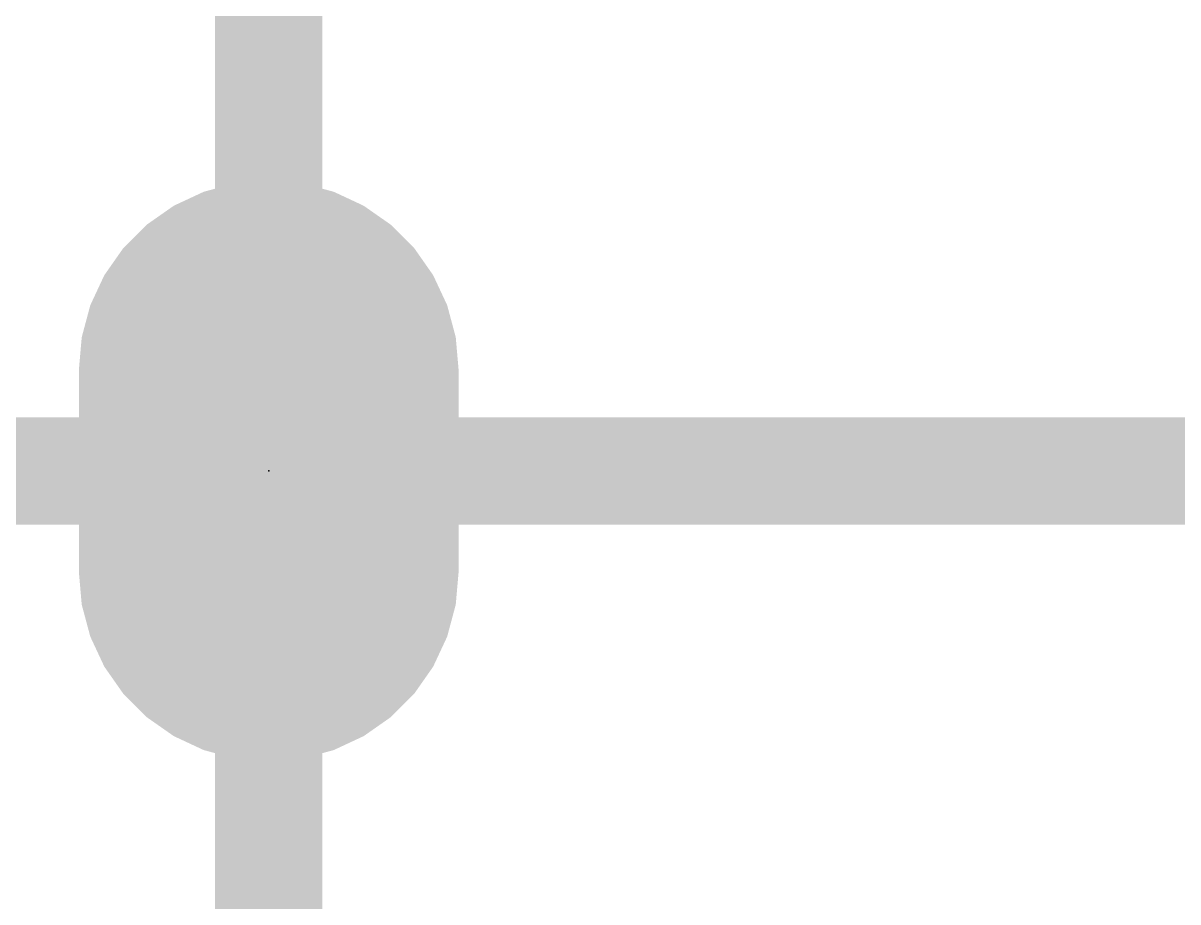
# Model space of a CAD drawing. Extents: x 1 to 105, y 18 to 66.
# Drawn here: x 18.49 to 27.09, y 31.08 to 37.62 of the extents above; entities that cross this region are included whole.
import ezdxf

# ---------------------------------------------------------------- set-up
doc = ezdxf.new("R2010")
doc.units = 0
for name, color, linetype in [('17', 122, 'CONTINUOUS'), ('2', 41, 'CONTINUOUS'), ('23', 53, 'CONTINUOUS'), ('29', 251, 'CONTINUOUS'), ('30', 251, 'CONTINUOUS'), ('4', 41, 'CONTINUOUS'), ('44', 251, 'CONTINUOUS'), ('5', 83, 'CONTINUOUS')]:
    doc.layers.add(name, color=color, linetype=linetype)

# ---------------------------------------------------------------- blocks, each defined once
blk = doc.blocks.new('RECT')
blk.add_solid([(-0.5, -0.5), (0.5, -0.5), (-0.5, 0.5), (0.5, 0.5)])
blk = doc.blocks.new('ROUNDP')
at = {"const_width": 0.5}
blk.add_lwpolyline([(0, -0.25, 1), (0, 0.25, 1), (0, -0.25)], format="xyb", dxfattribs=at)

msp = doc.modelspace()

# ---------------------------------------------------------------- linework, layer by layer
at = {"layer": '2', "const_width": 0.127}
for points in [[(20.32, 36.39), (20.0856, 36.3695)], [(20.5544, 36.3695), (20.32, 36.39)], [(19.8583, 36.3086), (19.645, 36.2091)], [(20.0856, 36.3695), (19.8583, 36.3086)], [(19.9083, 36.322), (20.7317, 36.322)], [(20.7817, 36.3086), (20.5544, 36.3695)], [(20.995, 36.2091), (20.7817, 36.3086)], [(19.645, 36.2091), (19.4522, 36.0742)], [(19.6248, 36.195), (21.0152, 36.195)], [(21.1878, 36.0742), (20.995, 36.2091)], [(19.4522, 36.0742), (19.2858, 35.9078)], [(19.4461, 36.068), (21.1939, 36.068)], [(21.3542, 35.9078), (21.1878, 36.0742)], [(19.2858, 35.9078), (19.1509, 35.715)], [(19.3191, 35.941), (21.3209, 35.941)], [(21.4891, 35.715), (21.3542, 35.9078)], [(19.2202, 35.814), (21.4198, 35.814)], [(19.1509, 35.715), (19.0514, 35.5017)], [(21.5886, 35.5017), (21.4891, 35.715)], [(19.1378, 35.687), (21.5022, 35.687)], [(19.0786, 35.56), (21.5614, 35.56)], [(19.0514, 35.5017), (18.9905, 35.2744)], [(21.6495, 35.2744), (21.5886, 35.5017)], [(19.033, 35.433), (21.607, 35.433)], [(18.9905, 35.2744), (18.97, 35.04)], [(18.999, 35.306), (21.641, 35.306)], [(21.67, 35.04), (21.6495, 35.2744)], [(18.9822, 35.179), (21.6578, 35.179)], [(18.97, 35.04), (18.97, 33.54)], [(18.9711, 35.052), (21.669, 35.052)], [(21.67, 33.54), (21.67, 35.04)], [(18.97, 34.925), (21.67, 34.925)], [(18.97, 34.798), (21.67, 34.798)], [(18.97, 34.671), (21.67, 34.671)], [(18.97, 34.544), (21.67, 34.544)], [(18.97, 34.417), (21.67, 34.417)], [(18.97, 34.29), (21.67, 34.29)], [(18.97, 34.163), (21.67, 34.163)], [(18.97, 34.036), (21.67, 34.036)], [(18.97, 33.909), (21.67, 33.909)], [(18.97, 33.782), (21.67, 33.782)], [(18.97, 33.655), (21.67, 33.655)], [(18.97, 33.54), (18.9905, 33.3056)], [(18.9711, 33.528), (21.669, 33.528)], [(21.6495, 33.3056), (21.67, 33.54)], [(18.9822, 33.401), (21.6578, 33.401)], [(18.9905, 33.3056), (19.0514, 33.0783)], [(21.5886, 33.0783), (21.6495, 33.3056)], [(18.999, 33.274), (21.641, 33.274)], [(19.033, 33.147), (21.607, 33.147)], [(19.0514, 33.0783), (19.1509, 32.865)], [(21.4891, 32.865), (21.5886, 33.0783)], [(19.0786, 33.02), (21.5614, 33.02)], [(19.1378, 32.893), (21.5022, 32.893)], [(19.1509, 32.865), (19.2858, 32.6722)], [(21.3542, 32.6722), (21.4891, 32.865)], [(19.2202, 32.766), (21.4198, 32.766)], [(19.2858, 32.6722), (19.4522, 32.5058)], [(19.3191, 32.639), (21.3209, 32.639)], [(21.1878, 32.5058), (21.3542, 32.6722)], [(19.4461, 32.512), (21.1939, 32.512)], [(19.4522, 32.5058), (19.645, 32.3709)], [(20.995, 32.3709), (21.1878, 32.5058)], [(19.6248, 32.385), (21.0152, 32.385)], [(19.645, 32.3709), (19.8583, 32.2714)], [(20.7817, 32.2714), (20.995, 32.3709)], [(19.8583, 32.2714), (20.0856, 32.2105)], [(20.5544, 32.2105), (20.7817, 32.2714)], [(19.9083, 32.258), (20.7317, 32.258)], [(20.0856, 32.2105), (20.32, 32.19)], [(20.32, 32.19), (20.5544, 32.2105)]]:
    msp.add_lwpolyline(points, dxfattribs=at)
at = {"layer": '2', "const_width": 0.0635}
for points in [[(20.3228, 36.4216, 1), (20.3172, 36.3584)], [(20.3228, 36.3584, 1), (20.3172, 36.4216)], [(19.8501, 36.3393, 1), (19.8665, 36.2779)], [(19.8717, 36.2798, 1), (19.8449, 36.3374)], [(19.9083, 36.3538, 1), (19.9083, 36.2903)], [(20.0828, 36.4011, 1), (20.0883, 36.3379)], [(20.0938, 36.3388, 1), (20.0774, 36.4002)], [(20.5626, 36.4002, 1), (20.5462, 36.3388)], [(20.5517, 36.3379, 1), (20.5572, 36.4011)], [(20.7317, 36.2903, 1), (20.7317, 36.3538)], [(20.7951, 36.3374, 1), (20.7683, 36.2798)], [(20.7735, 36.2779, 1), (20.7899, 36.3393)], [(19.6248, 36.2268, 1), (19.6248, 36.1632)], [(19.6316, 36.2379, 1), (19.6584, 36.1804)], [(19.6632, 36.1831, 1), (19.6268, 36.2351)], [(21.0132, 36.2351, 1), (20.9768, 36.1831)], [(20.9816, 36.1804, 1), (21.0084, 36.2379)], [(21.0152, 36.1632, 1), (21.0152, 36.2268)], [(19.4461, 36.0998, 1), (19.4461, 36.0363)], [(19.434, 36.1002, 1), (19.4705, 36.0482)], [(19.4747, 36.0517, 1), (19.4298, 36.0966)], [(21.2102, 36.0966, 1), (21.1653, 36.0517)], [(21.1696, 36.0482, 1), (21.206, 36.1002)], [(21.1939, 36.0363, 1), (21.1939, 36.0998)], [(19.2634, 35.9302, 1), (19.3083, 35.8853)], [(19.3119, 35.8896, 1), (19.2598, 35.926)], [(19.3191, 35.9728, 1), (19.3191, 35.9093)], [(21.3209, 35.9093, 1), (21.3209, 35.9728)], [(21.3802, 35.926, 1), (21.3282, 35.8896)], [(21.3317, 35.8853, 1), (21.3766, 35.9302)], [(19.2202, 35.8458, 1), (19.2202, 35.7822)], [(21.4198, 35.7822, 1), (21.4198, 35.8458)], [(19.1796, 35.7016, 1), (19.1221, 35.7284)], [(21.5179, 35.7284, 1), (21.4604, 35.7016)], [(19.1378, 35.7188, 1), (19.1378, 35.6553)], [(19.1249, 35.7332, 1), (19.1769, 35.6968)], [(21.4631, 35.6968, 1), (21.5151, 35.7332)], [(21.5022, 35.6553, 1), (21.5022, 35.7188)], [(19.0786, 35.5918, 1), (19.0786, 35.5282)], [(21.5614, 35.5282, 1), (21.5614, 35.5918)], [(19.0226, 35.5151, 1), (19.0802, 35.4883)], [(19.0821, 35.4935, 1), (19.0208, 35.5099)], [(21.6193, 35.5099, 1), (21.5579, 35.4935)], [(21.5598, 35.4883, 1), (21.6174, 35.5151)], [(19.033, 35.4648, 1), (19.033, 35.4012)], [(21.607, 35.4012, 1), (21.607, 35.4648)], [(19.0221, 35.2717, 1), (18.9589, 35.2772)], [(18.999, 35.3378, 1), (18.999, 35.2743)], [(21.6811, 35.2772, 1), (21.6179, 35.2717)], [(21.641, 35.2743, 1), (21.641, 35.3378)], [(18.9598, 35.2826, 1), (19.0212, 35.2662)], [(21.6188, 35.2662, 1), (21.6802, 35.2826)], [(18.9822, 35.2108, 1), (18.9822, 35.1472)], [(21.6578, 35.1472, 1), (21.6578, 35.2108)], [(19.0018, 35.04, 1), (18.9383, 35.04)], [(18.9711, 35.0838, 1), (18.9711, 35.0202)], [(21.7018, 35.04, 1), (21.6383, 35.04)], [(21.669, 35.0202, 1), (21.669, 35.0838)], [(18.9384, 35.0428, 1), (19.0016, 35.0372)], [(21.6384, 35.0372, 1), (21.7016, 35.0428)], [(18.97, 34.9568, 1), (18.97, 34.8933)], [(21.67, 34.8933, 1), (21.67, 34.9568)], [(18.97, 34.8298, 1), (18.97, 34.7662)], [(21.67, 34.7662, 1), (21.67, 34.8298)], [(18.97, 34.7028, 1), (18.97, 34.6392)], [(21.67, 34.6392, 1), (21.67, 34.7028)], [(18.97, 34.5758, 1), (18.97, 34.5123)], [(21.67, 34.5123, 1), (21.67, 34.5758)], [(18.97, 34.4488, 1), (18.97, 34.3852)], [(21.67, 34.3852, 1), (21.67, 34.4488)], [(18.97, 34.3218, 1), (18.97, 34.2582)], [(21.67, 34.2582, 1), (21.67, 34.3218)], [(18.97, 34.1948, 1), (18.97, 34.1313)], [(21.67, 34.1313, 1), (21.67, 34.1948)], [(18.97, 34.0678, 1), (18.97, 34.0042)], [(21.67, 34.0042, 1), (21.67, 34.0678)], [(18.97, 33.9408, 1), (18.97, 33.8772)], [(21.67, 33.8772, 1), (21.67, 33.9408)], [(18.97, 33.8138, 1), (18.97, 33.7503)], [(21.67, 33.7503, 1), (21.67, 33.8138)], [(18.97, 33.6868, 1), (18.97, 33.6232)], [(21.67, 33.6232, 1), (21.67, 33.6868)], [(19.0016, 33.5428, 1), (18.9384, 33.5372)], [(18.9383, 33.54, 1), (19.0018, 33.54)], [(18.9711, 33.5598, 1), (18.9711, 33.4962)], [(21.6383, 33.54, 1), (21.7018, 33.54)], [(21.7016, 33.5372, 1), (21.6384, 33.5428)], [(21.669, 33.4962, 1), (21.669, 33.5598)], [(18.9822, 33.4328, 1), (18.9822, 33.3693)], [(21.6578, 33.3693, 1), (21.6578, 33.4328)], [(19.0212, 33.3138, 1), (18.9598, 33.2974)], [(21.6802, 33.2974, 1), (21.6188, 33.3138)], [(18.9589, 33.3028, 1), (19.0221, 33.3083)], [(18.999, 33.3058, 1), (18.999, 33.2422)], [(21.6179, 33.3083, 1), (21.6811, 33.3028)], [(21.641, 33.2422, 1), (21.641, 33.3058)], [(19.033, 33.1788, 1), (19.033, 33.1152)], [(21.607, 33.1152, 1), (21.607, 33.1788)], [(19.0802, 33.0917, 1), (19.0226, 33.0649)], [(19.0208, 33.0701, 1), (19.0821, 33.0865)], [(21.5579, 33.0865, 1), (21.6193, 33.0701)], [(21.6174, 33.0649, 1), (21.5598, 33.0917)], [(19.0786, 33.0518, 1), (19.0786, 32.9883)], [(21.5614, 32.9883, 1), (21.5614, 33.0518)], [(19.1378, 32.9248, 1), (19.1378, 32.8612)], [(19.1769, 32.8832, 1), (19.1249, 32.8468)], [(21.5151, 32.8468, 1), (21.4631, 32.8832)], [(21.5022, 32.8612, 1), (21.5022, 32.9248)], [(19.1221, 32.8516, 1), (19.1796, 32.8784)], [(21.4604, 32.8784, 1), (21.5179, 32.8516)], [(19.2202, 32.7978, 1), (19.2202, 32.7342)], [(21.4198, 32.7342, 1), (21.4198, 32.7978)], [(19.3083, 32.6947, 1), (19.2634, 32.6498)], [(19.2598, 32.654, 1), (19.3119, 32.6904)], [(19.3191, 32.6708, 1), (19.3191, 32.6073)], [(21.3209, 32.6073, 1), (21.3209, 32.6708)], [(21.3282, 32.6904, 1), (21.3802, 32.654)], [(21.3766, 32.6498, 1), (21.3317, 32.6947)], [(19.4461, 32.5438, 1), (19.4461, 32.4802)], [(19.4705, 32.5318, 1), (19.434, 32.4798)], [(19.4298, 32.4834, 1), (19.4747, 32.5283)], [(21.1653, 32.5283, 1), (21.2102, 32.4834)], [(21.206, 32.4798, 1), (21.1696, 32.5318)], [(21.1939, 32.4802, 1), (21.1939, 32.5438)], [(19.6248, 32.4168, 1), (19.6248, 32.3532)], [(19.6584, 32.3996, 1), (19.6316, 32.3421)], [(19.6268, 32.3449, 1), (19.6632, 32.3969)], [(20.9768, 32.3969, 1), (21.0132, 32.3449)], [(21.0084, 32.3421, 1), (20.9816, 32.3996)], [(21.0152, 32.3532, 1), (21.0152, 32.4168)], [(19.8665, 32.3021, 1), (19.8501, 32.2407)], [(19.8449, 32.2426, 1), (19.8717, 32.3002)], [(20.7683, 32.3002, 1), (20.7951, 32.2426)], [(20.7899, 32.2407, 1), (20.7735, 32.3021)], [(19.9083, 32.2898, 1), (19.9083, 32.2263)], [(20.0883, 32.2421, 1), (20.0828, 32.1789)], [(20.0774, 32.1798, 1), (20.0938, 32.2412)], [(20.3172, 32.2216, 1), (20.3228, 32.1584)], [(20.3172, 32.1584, 1), (20.3228, 32.2216)], [(20.5462, 32.2412, 1), (20.5626, 32.1798)], [(20.5572, 32.1789, 1), (20.5517, 32.2421)], [(20.7317, 32.2263, 1), (20.7317, 32.2898)]]:
    msp.add_lwpolyline(points, format="xyb", dxfattribs=at)
at = {"layer": '23'}
msp.add_point((20.32, 34.29), dxfattribs=at)
at = {"layer": '4'}
for points, const_width in [([(20.32, 39.16), (20.32, 37.04)], 0.8), ([(20.2093, 36.0849), (19.9916, 36.0442)], 0.127), ([(20.119, 36.068), (20.5211, 36.068)], 0.127), ([(20.4307, 36.0849), (20.2093, 36.0849)], 0.127), ([(20.6484, 36.0442), (20.4307, 36.0849)], 0.127), ([(19.7851, 35.9642), (19.5968, 35.8476)], 0.127), ([(19.9916, 36.0442), (19.7851, 35.9642)], 0.127), ([(20.8549, 35.9642), (20.6484, 36.0442)], 0.127), ([(21.0432, 35.8476), (20.8549, 35.9642)], 0.127), ([(19.7476, 35.941), (20.8924, 35.941)], 0.127), ([(19.5968, 35.8476), (19.4332, 35.6984)], 0.127), ([(19.56, 35.814), (21.08, 35.814)], 0.127), ([(21.2068, 35.6984), (21.0432, 35.8476)], 0.127), ([(19.4332, 35.6984), (19.2997, 35.5217)], 0.127), ([(19.4246, 35.687), (21.2155, 35.687)], 0.127), ([(21.3403, 35.5217), (21.2068, 35.6984)], 0.127), ([(19.3287, 35.56), (21.3114, 35.56)], 0.127), ([(19.2997, 35.5217), (19.201, 35.3235)], 0.127), ([(21.439, 35.3235), (21.3403, 35.5217)], 0.127), ([(19.2556, 35.433), (21.3844, 35.433)], 0.127), ([(19.201, 35.3235), (19.1404, 35.1105)], 0.127), ([(19.1961, 35.306), (21.4439, 35.306)], 0.127), ([(21.4996, 35.1105), (21.439, 35.3235)], 0.127), ([(19.1404, 35.1105), (19.12, 34.89)], 0.127), ([(19.1599, 35.179), (21.4801, 35.179)], 0.127), ([(21.52, 34.89), (21.4996, 35.1105)], 0.127), ([(19.135, 35.052), (21.505, 35.052)], 0.127), ([(19.12, 34.89), (21.52, 34.89)], 0.127), ([(19.1232, 34.925), (21.5168, 34.925)], 0.127), ([(19.1404, 33.4695), (19.12, 33.69)], 0.127), ([(19.12, 33.69), (21.52, 33.69)], 0.127), ([(19.1232, 33.655), (21.5168, 33.655)], 0.127), ([(21.52, 33.69), (21.4996, 33.4695)], 0.127), ([(19.135, 33.528), (21.505, 33.528)], 0.127), ([(19.201, 33.2565), (19.1404, 33.4695)], 0.127), ([(21.4996, 33.4695), (21.439, 33.2565)], 0.127), ([(19.1599, 33.401), (21.4801, 33.401)], 0.127), ([(19.1961, 33.274), (21.444, 33.274)], 0.127), ([(19.2997, 33.0583), (19.201, 33.2565)], 0.127), ([(21.439, 33.2565), (21.3403, 33.0583)], 0.127), ([(19.2556, 33.147), (21.3844, 33.147)], 0.127), ([(19.4332, 32.8816), (19.2997, 33.0583)], 0.127), ([(21.3403, 33.0583), (21.2068, 32.8816)], 0.127), ([(19.3287, 33.02), (21.3114, 33.02)], 0.127), ([(19.4246, 32.893), (21.2155, 32.893)], 0.127), ([(19.5968, 32.7324), (19.4332, 32.8816)], 0.127), ([(21.2068, 32.8816), (21.0432, 32.7324)], 0.127), ([(19.56, 32.766), (21.08, 32.766)], 0.127), ([(19.7851, 32.6158), (19.5968, 32.7324)], 0.127), ([(21.0432, 32.7324), (20.8549, 32.6158)], 0.127), ([(19.7477, 32.639), (20.8924, 32.639)], 0.127), ([(19.9916, 32.5358), (19.7851, 32.6158)], 0.127), ([(20.8549, 32.6158), (20.6484, 32.5358)], 0.127), ([(20.2093, 32.4951), (19.9916, 32.5358)], 0.127), ([(20.6484, 32.5358), (20.4307, 32.4951)], 0.127), ([(20.119, 32.512), (20.521, 32.512)], 0.127), ([(20.4307, 32.4951), (20.2093, 32.4951)], 0.127), ([(20.32, 31.54), (20.32, 25.4)], 0.8)]:
    msp.add_lwpolyline(points, dxfattribs=dict(at, const_width=const_width))
for points, const_width in [([(20.12, 37.04, 1), (20.52, 37.04)], 0.4), ([(20.119, 36.0998, 1), (20.119, 36.0363)], 0.0635), ([(20.2093, 36.1166, 1), (20.2093, 36.0531)], 0.0635), ([(20.2151, 36.0537, 1), (20.2034, 36.1161)], 0.0635), ([(20.4366, 36.1161, 1), (20.4249, 36.0537)], 0.0635), ([(20.4307, 36.0531, 1), (20.4307, 36.1166)], 0.0635), ([(20.5211, 36.0363, 1), (20.5211, 36.0998)], 0.0635), ([(19.7736, 35.9938, 1), (19.7966, 35.9346)], 0.0635), ([(19.8018, 35.9372, 1), (19.7684, 35.9912)], 0.0635), ([(19.9858, 36.0754, 1), (19.9974, 36.013)], 0.0635), ([(20.0031, 36.0146, 1), (19.9801, 36.0738)], 0.0635), ([(20.6599, 36.0738, 1), (20.6369, 36.0146)], 0.0635), ([(20.6426, 36.013, 1), (20.6542, 36.0754)], 0.0635), ([(20.8716, 35.9912, 1), (20.8382, 35.9372)], 0.0635), ([(20.8434, 35.9346, 1), (20.8664, 35.9938)], 0.0635), ([(19.7476, 35.9728, 1), (19.7476, 35.9093)], 0.0635), ([(20.8924, 35.9093, 1), (20.8924, 35.9728)], 0.0635), ([(19.56, 35.8458, 1), (19.56, 35.7822)], 0.0635), ([(19.5801, 35.8746, 1), (19.6136, 35.8206)], 0.0635), ([(19.6182, 35.8242, 1), (19.5755, 35.8711)], 0.0635), ([(21.0646, 35.8711, 1), (21.0218, 35.8242)], 0.0635), ([(21.0265, 35.8206, 1), (21.0599, 35.8746)], 0.0635), ([(21.08, 35.7822, 1), (21.08, 35.8458)], 0.0635), ([(19.4246, 35.7188, 1), (19.4246, 35.6553)], 0.0635), ([(19.4118, 35.7219, 1), (19.4546, 35.675)], 0.0635), ([(19.4585, 35.6793, 1), (19.4079, 35.7176)], 0.0635), ([(21.2321, 35.7176, 1), (21.1815, 35.6793)], 0.0635), ([(21.1854, 35.675, 1), (21.2282, 35.7219)], 0.0635), ([(21.2155, 35.6553, 1), (21.2155, 35.7188)], 0.0635), ([(19.3287, 35.5918, 1), (19.3287, 35.5282)], 0.0635), ([(21.3114, 35.5282, 1), (21.3114, 35.5918)], 0.0635), ([(19.2744, 35.5409, 1), (19.3251, 35.5026)], 0.0635), ([(19.3282, 35.5076, 1), (19.2713, 35.5359)], 0.0635), ([(21.3687, 35.5359, 1), (21.3118, 35.5076)], 0.0635), ([(21.3149, 35.5026, 1), (21.3656, 35.5409)], 0.0635), ([(19.2556, 35.4648, 1), (19.2556, 35.4012)], 0.0635), ([(21.3844, 35.4012, 1), (21.3844, 35.4648)], 0.0635), ([(19.1961, 35.3378, 1), (19.1961, 35.2743)], 0.0635), ([(19.1726, 35.3376, 1), (19.2295, 35.3093)], 0.0635), ([(19.2316, 35.3148, 1), (19.1705, 35.3322)], 0.0635), ([(21.4695, 35.3322, 1), (21.4084, 35.3148)], 0.0635), ([(21.4105, 35.3093, 1), (21.4674, 35.3376)], 0.0635), ([(21.4439, 35.2743, 1), (21.4439, 35.3378)], 0.0635), ([(19.172, 35.1076, 1), (19.1088, 35.1134)], 0.0635), ([(19.1599, 35.2108, 1), (19.1599, 35.1472)], 0.0635), ([(21.5312, 35.1134, 1), (21.468, 35.1076)], 0.0635), ([(21.4801, 35.1472, 1), (21.4801, 35.2108)], 0.0635), ([(19.135, 35.0838, 1), (19.135, 35.0202)], 0.0635), ([(19.1099, 35.1192, 1), (19.171, 35.1018)], 0.0635), ([(21.469, 35.1018, 1), (21.5301, 35.1192)], 0.0635), ([(21.505, 35.0202, 1), (21.505, 35.0838)], 0.0635), ([(19.12, 34.9218, 1), (19.12, 34.8583)], 0.0635), ([(19.0884, 34.8929, 1), (19.1516, 34.8871)], 0.0635), ([(19.1232, 34.9568, 1), (19.1232, 34.8933)], 0.0635), ([(21.4884, 34.8871, 1), (21.5516, 34.8929)], 0.0635), ([(21.5168, 34.8933, 1), (21.5168, 34.9568)], 0.0635), ([(21.52, 34.8583, 1), (21.52, 34.9218)], 0.0635), ([(19.1516, 33.6929, 1), (19.0884, 33.6871)], 0.0635), ([(19.12, 33.7217, 1), (19.12, 33.6583)], 0.0635), ([(19.1232, 33.6868, 1), (19.1232, 33.6232)], 0.0635), ([(21.5516, 33.6871, 1), (21.4884, 33.6929)], 0.0635), ([(21.5168, 33.6232, 1), (21.5168, 33.6868)], 0.0635), ([(21.52, 33.6583, 1), (21.52, 33.7218)], 0.0635), ([(19.135, 33.5598, 1), (19.135, 33.4962)], 0.0635), ([(19.171, 33.4782, 1), (19.1099, 33.4608)], 0.0635), ([(21.5301, 33.4608, 1), (21.469, 33.4782)], 0.0635), ([(21.505, 33.4962, 1), (21.505, 33.5598)], 0.0635), ([(19.1088, 33.4666, 1), (19.172, 33.4724)], 0.0635), ([(19.1599, 33.4328, 1), (19.1599, 33.3693)], 0.0635), ([(21.468, 33.4724, 1), (21.5312, 33.4666)], 0.0635), ([(21.4801, 33.3693, 1), (21.4801, 33.4328)], 0.0635), ([(19.1961, 33.3058, 1), (19.1961, 33.2422)], 0.0635), ([(19.2295, 33.2707, 1), (19.1726, 33.2424)], 0.0635), ([(19.1705, 33.2478, 1), (19.2316, 33.2652)], 0.0635), ([(21.4084, 33.2652, 1), (21.4695, 33.2478)], 0.0635), ([(21.4674, 33.2424, 1), (21.4106, 33.2707)], 0.0635), ([(21.444, 33.2422, 1), (21.444, 33.3058)], 0.0635), ([(19.2556, 33.1788, 1), (19.2556, 33.1152)], 0.0635), ([(21.3844, 33.1152, 1), (21.3844, 33.1788)], 0.0635), ([(19.3251, 33.0774, 1), (19.2744, 33.0391)], 0.0635), ([(19.2713, 33.0441, 1), (19.3282, 33.0724)], 0.0635), ([(21.3118, 33.0724, 1), (21.3687, 33.0441)], 0.0635), ([(21.3656, 33.0392, 1), (21.3149, 33.0774)], 0.0635), ([(19.3287, 33.0518, 1), (19.3287, 32.9883)], 0.0635), ([(21.3114, 32.9883, 1), (21.3114, 33.0518)], 0.0635), ([(19.4246, 32.9248, 1), (19.4246, 32.8612)], 0.0635), ([(19.4546, 32.905, 1), (19.4118, 32.8581)], 0.0635), ([(19.4079, 32.8624, 1), (19.4585, 32.9007)], 0.0635), ([(21.1815, 32.9007, 1), (21.2322, 32.8624)], 0.0635), ([(21.2282, 32.8581, 1), (21.1854, 32.905)], 0.0635), ([(21.2155, 32.8612, 1), (21.2155, 32.9248)], 0.0635), ([(19.56, 32.7978, 1), (19.56, 32.7342)], 0.0635), ([(19.6136, 32.7594, 1), (19.5801, 32.7054)], 0.0635), ([(19.5755, 32.7089, 1), (19.6182, 32.7558)], 0.0635), ([(21.0218, 32.7558, 1), (21.0646, 32.7089)], 0.0635), ([(21.0599, 32.7054, 1), (21.0265, 32.7594)], 0.0635), ([(21.08, 32.7342, 1), (21.08, 32.7978)], 0.0635), ([(19.7477, 32.6708, 1), (19.7477, 32.6073)], 0.0635), ([(19.7966, 32.6454, 1), (19.7736, 32.5862)], 0.0635), ([(19.7684, 32.5888, 1), (19.8018, 32.6428)], 0.0635), ([(20.8382, 32.6428, 1), (20.8716, 32.5888)], 0.0635), ([(20.8664, 32.5862, 1), (20.8434, 32.6454)], 0.0635), ([(20.8924, 32.6073, 1), (20.8924, 32.6708)], 0.0635), ([(19.9974, 32.567, 1), (19.9858, 32.5046)], 0.0635), ([(19.9801, 32.5062, 1), (20.0031, 32.5654)], 0.0635), ([(20.6369, 32.5654, 1), (20.6599, 32.5062)], 0.0635), ([(20.6542, 32.5046, 1), (20.6426, 32.567)], 0.0635), ([(20.119, 32.5438, 1), (20.119, 32.4802)], 0.0635), ([(20.2093, 32.5269, 1), (20.2093, 32.4634)], 0.0635), ([(20.2034, 32.4639, 1), (20.2151, 32.5263)], 0.0635), ([(20.4249, 32.5263, 1), (20.4366, 32.4639)], 0.0635), ([(20.4307, 32.4634, 1), (20.4307, 32.5269)], 0.0635), ([(20.521, 32.4802, 1), (20.521, 32.5438)], 0.0635), ([(20.52, 31.54, 1), (20.12, 31.54)], 0.4)]:
    msp.add_lwpolyline(points, format="xyb", dxfattribs=dict(at, const_width=const_width))
at = {"layer": '44'}
for centre in [(20.32, 37.04), (20.3, 34.29), (20.32, 31.54)]:
    msp.add_circle(centre, 0, dxfattribs=at)
at = {"layer": '5'}
for points, const_width in [([(20.32, 36.39), (20.0856, 36.3695)], 0.127), ([(20.5544, 36.3695), (20.32, 36.39)], 0.127), ([(19.8583, 36.3086), (19.645, 36.2091)], 0.127), ([(20.0856, 36.3695), (19.8583, 36.3086)], 0.127), ([(19.9083, 36.322), (20.7317, 36.322)], 0.127), ([(20.7817, 36.3086), (20.5544, 36.3695)], 0.127), ([(20.995, 36.2091), (20.7817, 36.3086)], 0.127), ([(19.645, 36.2091), (19.4522, 36.0742)], 0.127), ([(19.6248, 36.195), (21.0152, 36.195)], 0.127), ([(21.1878, 36.0742), (20.995, 36.2091)], 0.127), ([(19.4522, 36.0742), (19.2858, 35.9078)], 0.127), ([(19.4461, 36.068), (21.1939, 36.068)], 0.127), ([(21.3542, 35.9078), (21.1878, 36.0742)], 0.127), ([(19.2858, 35.9078), (19.1509, 35.715)], 0.127), ([(19.3191, 35.941), (21.3209, 35.941)], 0.127), ([(21.4891, 35.715), (21.3542, 35.9078)], 0.127), ([(19.2202, 35.814), (21.4198, 35.814)], 0.127), ([(19.1509, 35.715), (19.0514, 35.5017)], 0.127), ([(21.5886, 35.5017), (21.4891, 35.715)], 0.127), ([(19.1378, 35.687), (21.5022, 35.687)], 0.127), ([(19.0786, 35.56), (21.5614, 35.56)], 0.127), ([(19.0514, 35.5017), (18.9905, 35.2744)], 0.127), ([(21.6495, 35.2744), (21.5886, 35.5017)], 0.127), ([(19.033, 35.433), (21.607, 35.433)], 0.127), ([(18.9905, 35.2744), (18.97, 35.04)], 0.127), ([(18.999, 35.306), (21.641, 35.306)], 0.127), ([(21.67, 35.04), (21.6495, 35.2744)], 0.127), ([(18.9822, 35.179), (21.6578, 35.179)], 0.127), ([(18.97, 35.04), (18.97, 33.54)], 0.127), ([(18.9711, 35.052), (21.669, 35.052)], 0.127), ([(21.67, 33.54), (21.67, 35.04)], 0.127), ([(18.97, 34.925), (21.67, 34.925)], 0.127), ([(18.97, 34.798), (21.67, 34.798)], 0.127), ([(18.97, 34.671), (21.67, 34.671)], 0.127), ([(13.97, 34.29), (20.3, 34.29)], 0.8), ([(31.73, 34.29), (20.3, 34.29)], 0.8), ([(18.97, 34.544), (21.67, 34.544)], 0.127), ([(18.97, 34.417), (21.67, 34.417)], 0.127), ([(18.97, 34.29), (21.67, 34.29)], 0.127), ([(18.97, 34.163), (21.67, 34.163)], 0.127), ([(18.97, 34.036), (21.67, 34.036)], 0.127), ([(18.97, 33.909), (21.67, 33.909)], 0.127), ([(18.97, 33.782), (21.67, 33.782)], 0.127), ([(18.97, 33.655), (21.67, 33.655)], 0.127), ([(18.97, 33.54), (18.9905, 33.3056)], 0.127), ([(18.9711, 33.528), (21.669, 33.528)], 0.127), ([(21.6495, 33.3056), (21.67, 33.54)], 0.127), ([(18.9822, 33.401), (21.6578, 33.401)], 0.127), ([(18.9905, 33.3056), (19.0514, 33.0783)], 0.127), ([(21.5886, 33.0783), (21.6495, 33.3056)], 0.127), ([(18.999, 33.274), (21.641, 33.274)], 0.127), ([(19.033, 33.147), (21.607, 33.147)], 0.127), ([(19.0514, 33.0783), (19.1509, 32.865)], 0.127), ([(21.4891, 32.865), (21.5886, 33.0783)], 0.127), ([(19.0786, 33.02), (21.5614, 33.02)], 0.127), ([(19.1378, 32.893), (21.5022, 32.893)], 0.127), ([(19.1509, 32.865), (19.2858, 32.6722)], 0.127), ([(21.3542, 32.6722), (21.4891, 32.865)], 0.127), ([(19.2202, 32.766), (21.4198, 32.766)], 0.127), ([(19.2858, 32.6722), (19.4522, 32.5058)], 0.127), ([(19.3191, 32.639), (21.3209, 32.639)], 0.127), ([(21.1878, 32.5058), (21.3542, 32.6722)], 0.127), ([(19.4461, 32.512), (21.1939, 32.512)], 0.127), ([(19.4522, 32.5058), (19.645, 32.3709)], 0.127), ([(20.995, 32.3709), (21.1878, 32.5058)], 0.127), ([(19.6248, 32.385), (21.0152, 32.385)], 0.127), ([(19.645, 32.3709), (19.8583, 32.2714)], 0.127), ([(20.7817, 32.2714), (20.995, 32.3709)], 0.127), ([(19.8583, 32.2714), (20.0856, 32.2105)], 0.127), ([(20.5544, 32.2105), (20.7817, 32.2714)], 0.127), ([(19.9083, 32.258), (20.7317, 32.258)], 0.127), ([(20.0856, 32.2105), (20.32, 32.19)], 0.127), ([(20.32, 32.19), (20.5544, 32.2105)], 0.127)]:
    msp.add_lwpolyline(points, dxfattribs=dict(at, const_width=const_width))
for points, const_width in [([(20.3228, 36.4216, 1), (20.3172, 36.3584)], 0.0635), ([(20.3228, 36.3584, 1), (20.3172, 36.4216)], 0.0635), ([(19.8501, 36.3393, 1), (19.8665, 36.2779)], 0.0635), ([(19.8717, 36.2798, 1), (19.8449, 36.3374)], 0.0635), ([(19.9083, 36.3538, 1), (19.9083, 36.2903)], 0.0635), ([(20.0828, 36.4011, 1), (20.0883, 36.3379)], 0.0635), ([(20.0938, 36.3388, 1), (20.0774, 36.4002)], 0.0635), ([(20.5626, 36.4002, 1), (20.5462, 36.3388)], 0.0635), ([(20.5517, 36.3379, 1), (20.5572, 36.4011)], 0.0635), ([(20.7317, 36.2903, 1), (20.7317, 36.3538)], 0.0635), ([(20.7951, 36.3374, 1), (20.7683, 36.2798)], 0.0635), ([(20.7735, 36.2779, 1), (20.7899, 36.3393)], 0.0635), ([(19.6248, 36.2268, 1), (19.6248, 36.1632)], 0.0635), ([(19.6316, 36.2379, 1), (19.6584, 36.1804)], 0.0635), ([(19.6632, 36.1831, 1), (19.6268, 36.2351)], 0.0635), ([(21.0132, 36.2351, 1), (20.9768, 36.1831)], 0.0635), ([(20.9816, 36.1804, 1), (21.0084, 36.2379)], 0.0635), ([(21.0152, 36.1632, 1), (21.0152, 36.2268)], 0.0635), ([(19.4461, 36.0998, 1), (19.4461, 36.0363)], 0.0635), ([(19.434, 36.1002, 1), (19.4705, 36.0482)], 0.0635), ([(19.4747, 36.0517, 1), (19.4298, 36.0966)], 0.0635), ([(21.2102, 36.0966, 1), (21.1653, 36.0517)], 0.0635), ([(21.1696, 36.0482, 1), (21.206, 36.1002)], 0.0635), ([(21.1939, 36.0363, 1), (21.1939, 36.0998)], 0.0635), ([(19.2634, 35.9302, 1), (19.3083, 35.8853)], 0.0635), ([(19.3119, 35.8896, 1), (19.2598, 35.926)], 0.0635), ([(19.3191, 35.9728, 1), (19.3191, 35.9093)], 0.0635), ([(21.3209, 35.9093, 1), (21.3209, 35.9728)], 0.0635), ([(21.3802, 35.926, 1), (21.3282, 35.8896)], 0.0635), ([(21.3317, 35.8853, 1), (21.3766, 35.9302)], 0.0635), ([(19.2202, 35.8458, 1), (19.2202, 35.7822)], 0.0635), ([(21.4198, 35.7822, 1), (21.4198, 35.8458)], 0.0635), ([(19.1796, 35.7016, 1), (19.1221, 35.7284)], 0.0635), ([(21.5179, 35.7284, 1), (21.4604, 35.7016)], 0.0635), ([(19.1378, 35.7188, 1), (19.1378, 35.6553)], 0.0635), ([(19.1249, 35.7332, 1), (19.1769, 35.6968)], 0.0635), ([(21.4631, 35.6968, 1), (21.5151, 35.7332)], 0.0635), ([(21.5022, 35.6553, 1), (21.5022, 35.7188)], 0.0635), ([(19.0786, 35.5918, 1), (19.0786, 35.5282)], 0.0635), ([(21.5614, 35.5282, 1), (21.5614, 35.5918)], 0.0635), ([(19.0226, 35.5151, 1), (19.0802, 35.4883)], 0.0635), ([(19.0821, 35.4935, 1), (19.0208, 35.5099)], 0.0635), ([(21.6193, 35.5099, 1), (21.5579, 35.4935)], 0.0635), ([(21.5598, 35.4883, 1), (21.6174, 35.5151)], 0.0635), ([(19.033, 35.4648, 1), (19.033, 35.4012)], 0.0635), ([(21.607, 35.4012, 1), (21.607, 35.4648)], 0.0635), ([(19.0221, 35.2717, 1), (18.9589, 35.2772)], 0.0635), ([(18.999, 35.3378, 1), (18.999, 35.2743)], 0.0635), ([(21.6811, 35.2772, 1), (21.6179, 35.2717)], 0.0635), ([(21.641, 35.2743, 1), (21.641, 35.3378)], 0.0635), ([(18.9598, 35.2826, 1), (19.0212, 35.2662)], 0.0635), ([(21.6188, 35.2662, 1), (21.6802, 35.2826)], 0.0635), ([(18.9822, 35.2108, 1), (18.9822, 35.1472)], 0.0635), ([(21.6578, 35.1472, 1), (21.6578, 35.2108)], 0.0635), ([(19.0018, 35.04, 1), (18.9383, 35.04)], 0.0635), ([(18.9711, 35.0838, 1), (18.9711, 35.0202)], 0.0635), ([(21.7018, 35.04, 1), (21.6383, 35.04)], 0.0635), ([(21.669, 35.0202, 1), (21.669, 35.0838)], 0.0635), ([(18.9384, 35.0428, 1), (19.0016, 35.0372)], 0.0635), ([(21.6384, 35.0372, 1), (21.7016, 35.0428)], 0.0635), ([(18.97, 34.9568, 1), (18.97, 34.8933)], 0.0635), ([(21.67, 34.8933, 1), (21.67, 34.9568)], 0.0635), ([(18.97, 34.8298, 1), (18.97, 34.7662)], 0.0635), ([(21.67, 34.7662, 1), (21.67, 34.8298)], 0.0635), ([(18.97, 34.7028, 1), (18.97, 34.6392)], 0.0635), ([(21.67, 34.6392, 1), (21.67, 34.7028)], 0.0635), ([(20.3, 34.49, 1), (20.3, 34.09)], 0.4), ([(20.3, 34.09, 1), (20.3, 34.49)], 0.4), ([(18.97, 34.5758, 1), (18.97, 34.5123)], 0.0635), ([(21.67, 34.5123, 1), (21.67, 34.5758)], 0.0635), ([(18.97, 34.4488, 1), (18.97, 34.3852)], 0.0635), ([(21.67, 34.3852, 1), (21.67, 34.4488)], 0.0635), ([(18.97, 34.3218, 1), (18.97, 34.2582)], 0.0635), ([(21.67, 34.2582, 1), (21.67, 34.3218)], 0.0635), ([(18.97, 34.1948, 1), (18.97, 34.1313)], 0.0635), ([(21.67, 34.1313, 1), (21.67, 34.1948)], 0.0635), ([(18.97, 34.0678, 1), (18.97, 34.0042)], 0.0635), ([(21.67, 34.0042, 1), (21.67, 34.0678)], 0.0635), ([(18.97, 33.9408, 1), (18.97, 33.8772)], 0.0635), ([(21.67, 33.8772, 1), (21.67, 33.9408)], 0.0635), ([(18.97, 33.8138, 1), (18.97, 33.7503)], 0.0635), ([(21.67, 33.7503, 1), (21.67, 33.8138)], 0.0635), ([(18.97, 33.6868, 1), (18.97, 33.6232)], 0.0635), ([(21.67, 33.6232, 1), (21.67, 33.6868)], 0.0635), ([(19.0016, 33.5428, 1), (18.9384, 33.5372)], 0.0635), ([(18.9383, 33.54, 1), (19.0018, 33.54)], 0.0635), ([(18.9711, 33.5598, 1), (18.9711, 33.4962)], 0.0635), ([(21.6383, 33.54, 1), (21.7018, 33.54)], 0.0635), ([(21.7016, 33.5372, 1), (21.6384, 33.5428)], 0.0635), ([(21.669, 33.4962, 1), (21.669, 33.5598)], 0.0635), ([(18.9822, 33.4328, 1), (18.9822, 33.3693)], 0.0635), ([(21.6578, 33.3693, 1), (21.6578, 33.4328)], 0.0635), ([(19.0212, 33.3138, 1), (18.9598, 33.2974)], 0.0635), ([(21.6802, 33.2974, 1), (21.6188, 33.3138)], 0.0635), ([(18.9589, 33.3028, 1), (19.0221, 33.3083)], 0.0635), ([(18.999, 33.3058, 1), (18.999, 33.2422)], 0.0635), ([(21.6179, 33.3083, 1), (21.6811, 33.3028)], 0.0635), ([(21.641, 33.2422, 1), (21.641, 33.3058)], 0.0635), ([(19.033, 33.1788, 1), (19.033, 33.1152)], 0.0635), ([(21.607, 33.1152, 1), (21.607, 33.1788)], 0.0635), ([(19.0802, 33.0917, 1), (19.0226, 33.0649)], 0.0635), ([(19.0208, 33.0701, 1), (19.0821, 33.0865)], 0.0635), ([(21.5579, 33.0865, 1), (21.6193, 33.0701)], 0.0635), ([(21.6174, 33.0649, 1), (21.5598, 33.0917)], 0.0635), ([(19.0786, 33.0518, 1), (19.0786, 32.9883)], 0.0635), ([(21.5614, 32.9883, 1), (21.5614, 33.0518)], 0.0635), ([(19.1378, 32.9248, 1), (19.1378, 32.8612)], 0.0635), ([(19.1769, 32.8832, 1), (19.1249, 32.8468)], 0.0635), ([(21.5151, 32.8468, 1), (21.4631, 32.8832)], 0.0635), ([(21.5022, 32.8612, 1), (21.5022, 32.9248)], 0.0635), ([(19.1221, 32.8516, 1), (19.1796, 32.8784)], 0.0635), ([(21.4604, 32.8784, 1), (21.5179, 32.8516)], 0.0635), ([(19.2202, 32.7978, 1), (19.2202, 32.7342)], 0.0635), ([(21.4198, 32.7342, 1), (21.4198, 32.7978)], 0.0635), ([(19.3083, 32.6947, 1), (19.2634, 32.6498)], 0.0635), ([(19.2598, 32.654, 1), (19.3119, 32.6904)], 0.0635), ([(19.3191, 32.6708, 1), (19.3191, 32.6073)], 0.0635), ([(21.3209, 32.6073, 1), (21.3209, 32.6708)], 0.0635), ([(21.3282, 32.6904, 1), (21.3802, 32.654)], 0.0635), ([(21.3766, 32.6498, 1), (21.3317, 32.6947)], 0.0635), ([(19.4461, 32.5438, 1), (19.4461, 32.4802)], 0.0635), ([(19.4705, 32.5318, 1), (19.434, 32.4798)], 0.0635), ([(19.4298, 32.4834, 1), (19.4747, 32.5283)], 0.0635), ([(21.1653, 32.5283, 1), (21.2102, 32.4834)], 0.0635), ([(21.206, 32.4798, 1), (21.1696, 32.5318)], 0.0635), ([(21.1939, 32.4802, 1), (21.1939, 32.5438)], 0.0635), ([(19.6248, 32.4168, 1), (19.6248, 32.3532)], 0.0635), ([(19.6584, 32.3996, 1), (19.6316, 32.3421)], 0.0635), ([(19.6268, 32.3449, 1), (19.6632, 32.3969)], 0.0635), ([(20.9768, 32.3969, 1), (21.0132, 32.3449)], 0.0635), ([(21.0084, 32.3421, 1), (20.9816, 32.3996)], 0.0635), ([(21.0152, 32.3532, 1), (21.0152, 32.4168)], 0.0635), ([(19.8665, 32.3021, 1), (19.8501, 32.2407)], 0.0635), ([(19.8449, 32.2426, 1), (19.8717, 32.3002)], 0.0635), ([(20.7683, 32.3002, 1), (20.7951, 32.2426)], 0.0635), ([(20.7899, 32.2407, 1), (20.7735, 32.3021)], 0.0635), ([(19.9083, 32.2898, 1), (19.9083, 32.2263)], 0.0635), ([(20.0883, 32.2421, 1), (20.0828, 32.1789)], 0.0635), ([(20.0774, 32.1798, 1), (20.0938, 32.2412)], 0.0635), ([(20.3172, 32.2216, 1), (20.3228, 32.1584)], 0.0635), ([(20.3172, 32.1584, 1), (20.3228, 32.2216)], 0.0635), ([(20.5462, 32.2412, 1), (20.5626, 32.1798)], 0.0635), ([(20.5572, 32.1789, 1), (20.5517, 32.2421)], 0.0635), ([(20.7317, 32.2263, 1), (20.7317, 32.2898)], 0.0635)]:
    msp.add_lwpolyline(points, format="xyb", dxfattribs=dict(at, const_width=const_width))

# ---------------------------------------------------------------- block references
at = {"layer": '17', "xscale": 0.0002, "yscale": 0.0002, "rotation": 270}
for p in [(20.32, 37.04), (20.32, 37.04), (20.32, 37.04), (20.32, 37.04), (20.32, 37.04), (20.32, 37.04), (20.32, 37.04), (20.32, 37.04), (20.32, 37.04), (20.32, 37.04), (20.32, 37.04), (20.32, 37.04), (20.32, 37.04), (20.32, 37.04), (20.32, 37.04), (20.32, 37.04), (20.3, 34.29), (20.3, 34.29), (20.3, 34.29), (20.3, 34.29), (20.3, 34.29), (20.3, 34.29), (20.3, 34.29), (20.3, 34.29), (20.3, 34.29), (20.3, 34.29), (20.3, 34.29), (20.3, 34.29), (20.3, 34.29), (20.3, 34.29), (20.3, 34.29), (20.3, 34.29), (20.32, 31.54), (20.32, 31.54), (20.32, 31.54), (20.32, 31.54), (20.32, 31.54), (20.32, 31.54), (20.32, 31.54), (20.32, 31.54), (20.32, 31.54), (20.32, 31.54), (20.32, 31.54), (20.32, 31.54), (20.32, 31.54), (20.32, 31.54), (20.32, 31.54), (20.32, 31.54)]:
    msp.add_blockref('ROUNDP', p, dxfattribs=at)
at = {"layer": '29', "xscale": 0.2034, "yscale": 0.2034, "rotation": 270}
for p in [(20.32, 37.04), (20.3, 34.29), (20.32, 31.54)]:
    msp.add_blockref('ROUNDP', p, dxfattribs=at)
at = {"layer": '30', "xscale": 0.2034, "yscale": 0.2034, "rotation": 270}
for p in [(20.32, 37.04), (20.3, 34.29), (20.32, 31.54)]:
    msp.add_blockref('ROUNDP', p, dxfattribs=at)
at = {"layer": '4', "xscale": 2.15, "yscale": 0.8}
for p, rotation in [((20.32, 35.965), 90), ((20.32, 32.615), 270)]:
    msp.add_blockref('RECT', p, dxfattribs=dict(at, rotation=rotation))

doc.saveas('drawing.dxf')
